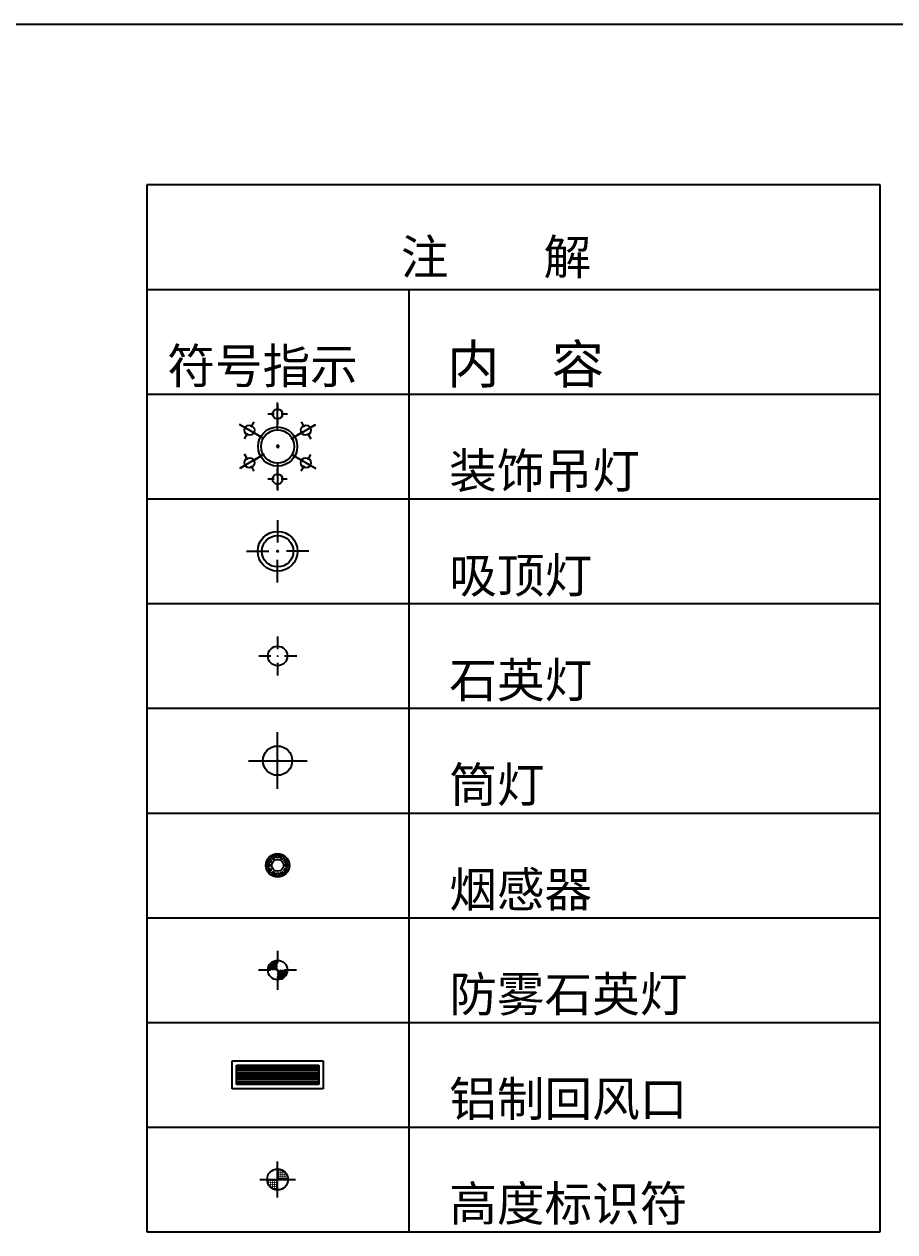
# Model space of a CAD drawing. Header units: millimetres. Extents: x 14385 to 129787, y 107826 to 186798.
# Drawn here: x 94264 to 100498, y 176112 to 184762 of the extents above; entities that cross this region are included whole.
import ezdxf

# ---------------------------------------------------------------- set-up
doc = ezdxf.new("R2010")
doc.units = ezdxf.units.MM
doc.header["$LTSCALE"] = 1000
doc.layers.add('RC-FIN', color=30, linetype='Continuous')
doc.styles.add('STO', font='')
doc.styles.get('STO').set_extended_font_data('SimSun')

msp = doc.modelspace()

# ---------------------------------------------------------------- linework, layer by layer
at = {"color": 1}
msp.add_line((80368.9, 184762.2), (129786.9, 184762.2), dxfattribs=at)
at = {"layer": 'RC-FIN'}
for p, q in [((100393.2, 183611.6, 0), (95143.2, 183611.6, 0)), ((95143.2, 183611.6, 0), (95143.2, 176111.6, 0)), ((100393.2, 176111.6, 0), (100393.2, 183611.6, 0)), ((95143.2, 182861.6, 0), (100393.2, 182861.6, 0)), ((97018.2, 182861.6, 0), (97018.2, 176111.6, 0)), ((95143.2, 182111.6, 0), (100393.2, 182111.6, 0)), ((96078.6, 181848.2, 0), (96078.6, 182052.6, 0)), ((96078.6, 181848.2, 0), (96078.6, 182052.6, 0)), ((96078.6, 182041.3, 0), (96078.6, 181994.8, 0)), ((96078.6, 182041.3, 0), (96078.6, 181994.8, 0)), ((96009.5, 181970, 0), (96053.8, 181970, 0)), ((96009.5, 181970, 0), (96053.8, 181970, 0)), ((96078.6, 181945.2, 0), (96078.6, 181897.7, 0)), ((96078.6, 181945.2, 0), (96078.6, 181897.7, 0)), ((96103.4, 181970, 0), (96148.8, 181970, 0)), ((96103.4, 181970, 0), (96148.8, 181970, 0)), ((95982.1, 181792.5, 0), (95805, 181894.7, 0)), ((95982.1, 181792.5, 0), (95805, 181894.7, 0)), ((95814.9, 181889, 0), (95855.1, 181865.8, 0)), ((95814.9, 181889, 0), (95855.1, 181865.8, 0)), ((95889, 181874.8, 0), (95911.7, 181914.2, 0)), ((95889, 181874.8, 0), (95911.7, 181914.2, 0)), ((95898.1, 181841, 0), (95939.3, 181817.2, 0)), ((95898.1, 181841, 0), (95939.3, 181817.2, 0)), ((96175.2, 181792.5, 0), (96352.2, 181894.7, 0)), ((96175.2, 181792.5, 0), (96352.2, 181894.7, 0)), ((96259.2, 181841, 0), (96218, 181817.2, 0)), ((96259.2, 181841, 0), (96218, 181817.2, 0)), ((96246.1, 181913.2, 0), (96268.3, 181874.8, 0)), ((96246.1, 181913.2, 0), (96268.3, 181874.8, 0)), ((96342.4, 181889, 0), (96302.1, 181865.8, 0)), ((96342.4, 181889, 0), (96302.1, 181865.8, 0)), ((95842, 181793.5, 0), (95864.2, 181831.9, 0)), ((95842, 181793.5, 0), (95864.2, 181831.9, 0)), ((96293, 181831.9, 0), (96315.8, 181792.6, 0)), ((96293, 181831.9, 0), (96315.8, 181792.6, 0)), ((95982.1, 181681, 0), (95805, 181578.8, 0)), ((95982.1, 181681, 0), (95805, 181578.8, 0)), ((95864.2, 181641.5, 0), (95841.5, 181680.9, 0)), ((95864.2, 181641.5, 0), (95841.5, 181680.9, 0)), ((96175.2, 181681, 0), (96352.2, 181578.8, 0)), ((96175.2, 181681, 0), (96352.2, 181578.8, 0)), ((96315.2, 181679.9, 0), (96293, 181641.5, 0)), ((96315.2, 181679.9, 0), (96293, 181641.5, 0)), ((95814.9, 181584.4, 0), (95855.1, 181607.7, 0)), ((95814.9, 181584.4, 0), (95855.1, 181607.7, 0)), ((95911.2, 181560.2, 0), (95889, 181598.6, 0)), ((95911.2, 181560.2, 0), (95889, 181598.6, 0)), ((95898.1, 181632.5, 0), (95939.3, 181656.3, 0)), ((95898.1, 181632.5, 0), (95939.3, 181656.3, 0)), ((96078.6, 181625.2, 0), (96078.6, 181420.8, 0)), ((96078.6, 181625.2, 0), (96078.6, 181420.8, 0)), ((96259.2, 181632.5, 0), (96218, 181656.3, 0)), ((96259.2, 181632.5, 0), (96218, 181656.3, 0)), ((96268.3, 181598.6, 0), (96245.6, 181559.3, 0)), ((96268.3, 181598.6, 0), (96245.6, 181559.3, 0)), ((96342.4, 181584.4, 0), (96302.1, 181607.7, 0)), ((96342.4, 181584.4, 0), (96302.1, 181607.7, 0)), ((96053.8, 181503.4, 0), (96008.4, 181503.4, 0)), ((96053.8, 181503.4, 0), (96008.4, 181503.4, 0)), ((96078.6, 181528.2, 0), (96078.6, 181575.8, 0)), ((96078.6, 181528.2, 0), (96078.6, 181575.8, 0)), ((96147.7, 181503.4, 0), (96103.4, 181503.4, 0)), ((96147.7, 181503.4, 0), (96103.4, 181503.4, 0)), ((96078.6, 181432.2, 0), (96078.6, 181478.7, 0)), ((96078.6, 181432.2, 0), (96078.6, 181478.7, 0)), ((95143.2, 181361.6, 0), (100393.2, 181361.6, 0)), ((96078.6, 181209.4, 0), (96078.6, 181064.1, 0)), ((96078.6, 181209.4, 0), (96078.6, 181049.1, 0)), ((95855.9, 180986.6, 0), (96016.1, 180986.6, 0)), ((95855.9, 180986.6, 0), (96001.2, 180986.6, 0)), ((96301.4, 180986.6, 0), (96141.1, 180986.6, 0)), ((96301.4, 180986.6, 0), (96156.1, 180986.6, 0)), ((96078.6, 180763.9, 0), (96078.6, 180924.1, 0)), ((96078.6, 180763.9, 0), (96078.6, 180909.2, 0)), ((95143.2, 180611.6, 0), (100393.2, 180611.6, 0)), ((96078.6, 180375.2, 0), (96078.6, 180284.8, 0)), ((96078.6, 180375.2, 0), (96078.6, 180284.8, 0)), ((95944.2, 180236.6, 0), (96030.4, 180236.6, 0)), ((95944.2, 180236.6, 0), (96030.4, 180236.6, 0)), ((96126.8, 180236.6, 0), (96215.1, 180236.6, 0)), ((96126.8, 180236.6, 0), (96215.1, 180236.6, 0)), ((96078.6, 180188.4, 0), (96078.6, 180095.9, 0)), ((96078.6, 180188.4, 0), (96078.6, 180095.9, 0)), ((95143.2, 179861.6, 0), (100393.2, 179861.6, 0)), ((96078.6, 179285, 0), (96078.6, 179691.4, 0)), ((95870.7, 179486.6, 0), (96289.7, 179486.6, 0)), ((95870.7, 179486.6, 0), (96006.3, 179486.6, 0)), ((96078.6, 179285, 0), (96078.6, 179414.3, 0)), ((95143.2, 179111.6, 0), (100393.2, 179111.6, 0)), ((95143.2, 178361.6, 0), (100393.2, 178361.6, 0)), ((96078.8, 178125.6, 0), (96078.8, 178035.2, 0)), ((96078.8, 178125.6, 0), (96078.8, 178035.2, 0)), ((96071.1, 177987, 0), (96025.6, 178032.5, 0)), ((96078.8, 177991.7, 0), (96031.7, 178038.8, 0)), ((96078.8, 178004, 0), (96038.6, 178044.3, 0)), ((96078.8, 178016.4, 0), (96046.3, 178049, 0)), ((96078.8, 178028.8, 0), (96054.9, 178052.7, 0)), ((96078.8, 178041.2, 0), (96064.5, 178055.5, 0)), ((96078.8, 178053.5, 0), (96075.5, 178056.9, 0)), ((96030.6, 177987, 0), (95942.3, 177987, 0)), ((96030.6, 177987, 0), (95942.3, 177987, 0)), ((96009.3, 177987, 0), (96008.8, 177987.4, 0)), ((96021.6, 177987, 0), (96009.8, 177998.8, 0)), ((96034, 177987, 0), (96012.3, 178008.7, 0)), ((96046.4, 177987, 0), (96015.8, 178017.5, 0)), ((96058.8, 177987, 0), (96020.3, 178025.4, 0)), ((96124.3, 177933.8, 0), (96078.8, 177979.3, 0)), ((96117.3, 177928.5, 0), (96078.8, 177966.9, 0)), ((96109.4, 177924, 0), (96078.8, 177954.5, 0)), ((96130.6, 177939.9, 0), (96083.5, 177987, 0)), ((96136.1, 177946.7, 0), (96095.9, 177987, 0)), ((96140.8, 177954.4, 0), (96108.3, 177987, 0)), ((96144.6, 177963, 0), (96120.6, 177987, 0)), ((96213.2, 177987, 0), (96127, 177987, 0)), ((96213.2, 177987, 0), (96127, 177987, 0)), ((96147.3, 177972.6, 0), (96133, 177987, 0)), ((96148.7, 177983.6, 0), (96145.4, 177987, 0)), ((96100.6, 177920.4, 0), (96078.8, 177942.2, 0)), ((96078.8, 177938.8, 0), (96078.8, 177846.3, 0)), ((96078.8, 177938.8, 0), (96078.8, 177846.3, 0)), ((96090.6, 177918, 0), (96078.8, 177929.8, 0)), ((96079.3, 177917, 0), (96078.8, 177917.4, 0)), ((95143.2, 177611.6, 0), (100393.2, 177611.6, 0)), ((95753.8, 177336.6, 0), (96403.8, 177336.6, 0)), ((95753.8, 177136.6, 0), (95753.8, 177336.6, 0)), ((95783.8, 177306.6, 0), (96373.8, 177306.6, 0)), ((95783.8, 177166.6, 0), (95783.8, 177306.6, 0)), ((95783.8, 177296.6, 0), (96373.8, 177296.6, 0)), ((95783.8, 177281.6, 0), (96373.8, 177281.6, 0)), ((95783.8, 177266.6, 0), (96373.8, 177266.6, 0)), ((95783.8, 177251.6, 0), (96373.8, 177251.6, 0)), ((96373.8, 177306.6, 0), (96373.8, 177166.6, 0)), ((96403.8, 177336.6, 0), (96403.8, 177136.6, 0)), ((95783.8, 177236.6, 0), (96373.8, 177236.6, 0)), ((95783.8, 177221.6, 0), (96373.8, 177221.6, 0)), ((95783.8, 177206.6, 0), (96373.8, 177206.6, 0)), ((95783.8, 177191.6, 0), (96373.8, 177191.6, 0)), ((95783.8, 177176.6, 0), (96373.8, 177176.6, 0)), ((96373.8, 177166.6, 0), (95783.8, 177166.6, 0)), ((96403.8, 177136.6, 0), (95753.8, 177136.6, 0)), ((95143.2, 176861.6, 0), (100393.2, 176861.6, 0)), ((96078.8, 176358.5, 0), (96078.8, 176614.7, 0)), ((95950.7, 176486.6, 0), (96206.9, 176486.6, 0)), ((96010.1, 176477.7, 0), (96017.5, 176485.1, 0)), ((96024.8, 176477.7, 0), (96032.2, 176485.1, 0)), ((96039.6, 176477.7, 0), (96046.9, 176485.1, 0)), ((96054.3, 176477.7, 0), (96061.7, 176485.1, 0)), ((96069, 176477.7, 0), (96076.4, 176485.1, 0)), ((96083.8, 176551.4, 0), (96091.1, 176558.7, 0)), ((96083.8, 176536.6, 0), (96091.1, 176544, 0)), ((96083.8, 176521.9, 0), (96091.1, 176529.3, 0)), ((96083.8, 176507.2, 0), (96091.1, 176514.5, 0)), ((96083.8, 176492.4, 0), (96091.1, 176499.8, 0)), ((96098.5, 176551.4, 0), (96104.3, 176557.2, 0)), ((96098.5, 176536.6, 0), (96105.8, 176544, 0)), ((96098.5, 176521.9, 0), (96105.8, 176529.3, 0)), ((96098.5, 176507.2, 0), (96105.8, 176514.5, 0)), ((96098.5, 176492.4, 0), (96105.8, 176499.8, 0)), ((96113.2, 176551.4, 0), (96114.5, 176552.6, 0)), ((96113.2, 176536.6, 0), (96120.6, 176544, 0)), ((96113.2, 176521.9, 0), (96120.6, 176529.3, 0)), ((96113.2, 176507.2, 0), (96120.6, 176514.5, 0)), ((96113.2, 176492.4, 0), (96120.6, 176499.8, 0)), ((96127.9, 176536.6, 0), (96131.4, 176540.1, 0)), ((96127.9, 176521.9, 0), (96135.3, 176529.3, 0)), ((96127.9, 176507.2, 0), (96135.3, 176514.5, 0)), ((96127.9, 176492.4, 0), (96135.3, 176499.8, 0)), ((96142.7, 176521.9, 0), (96144.2, 176523.4, 0)), ((96142.7, 176507.2, 0), (96148.9, 176513.4, 0)), ((96142.7, 176492.4, 0), (96150, 176499.8, 0)), ((96010.1, 176463, 0), (96017.5, 176470.3, 0)), ((96012.8, 176451, 0), (96017.5, 176455.6, 0)), ((96024.8, 176463, 0), (96032.2, 176470.3, 0)), ((96024.8, 176448.2, 0), (96032.2, 176455.6, 0)), ((96025.4, 176434, 0), (96032.2, 176440.9, 0)), ((96039.6, 176463, 0), (96046.9, 176470.3, 0)), ((96039.6, 176448.2, 0), (96046.9, 176455.6, 0)), ((96039.6, 176433.5, 0), (96046.9, 176440.9, 0)), ((96042, 176421.3, 0), (96046.9, 176426.1, 0)), ((96054.3, 176463, 0), (96061.7, 176470.3, 0)), ((96054.3, 176448.2, 0), (96061.7, 176455.6, 0)), ((96054.3, 176433.5, 0), (96061.7, 176440.9, 0)), ((96054.3, 176418.8, 0), (96061.7, 176426.1, 0)), ((96069, 176463, 0), (96076.4, 176470.3, 0)), ((96069, 176448.2, 0), (96076.4, 176455.6, 0)), ((96069, 176433.5, 0), (96076.4, 176440.9, 0)), ((96069, 176418.8, 0), (96076.4, 176426.1, 0)), ((95143.2, 176111.6, 0), (100393.2, 176111.6, 0))]:
    msp.add_line(p, q, dxfattribs=at)
at = {"layer": 'RC-FIN', "elevation": 0}
for points, const_width in [([(96077, 181969.6, 1), (96080.6, 181969.6, 1)], 3.6), ([(96077, 181969.6, 1), (96080.6, 181969.6, 1)], 3.6), ([(95876.1, 181851.8, 1), (95877.9, 181854.9, 1)], 3.6), ([(95876.1, 181851.8, 1), (95877.9, 181854.9, 1)], 3.6), ([(96279.5, 181854.6, 1), (96281.3, 181851.4, 1)], 3.6), ([(96279.5, 181854.6, 1), (96281.3, 181851.4, 1)], 3.6), ([(95877.7, 181618.9, 1), (95875.9, 181622, 1)], 3.6), ([(95877.7, 181618.9, 1), (95875.9, 181622, 1)], 3.6), ([(96281.1, 181621.6, 1), (96279.3, 181618.5, 1)], 3.6), ([(96281.1, 181621.6, 1), (96279.3, 181618.5, 1)], 3.6), ([(96080.2, 181503.8, 1), (96076.6, 181503.8, 1)], 3.6), ([(96080.2, 181503.8, 1), (96076.6, 181503.8, 1)], 3.6), ([(96078.6, 180981, 1), (96078.6, 180992.2, 1)], 11.2), ([(96078.6, 180981, 1), (96078.6, 180992.2, 1)], 11.2), ([(96075.5, 180235.9, 1), (96082.5, 180235.9, 1)], 7), ([(96075.5, 180235.9, 1), (96082.5, 180235.9, 1)], 7), ([(96079.7, 179482, 1), (96079.7, 179492.5, 1)], 10.5), ([(96079.7, 179482, 1), (96079.7, 179492.5, 1)], 10.5)]:
    msp.add_lwpolyline(points, format="xyb", close=True, dxfattribs=dict(at, const_width=const_width))
for points in [[(96070.9, 178813.3), (96086.3, 178813.3), (96086.3, 178793.6), (96070.9, 178793.6)], [(96001.9, 178728.9), (96001.9, 178744.3), (96021.7, 178744.3), (96021.7, 178728.9)], [(96008.4, 178768.3), (96016.1, 178781.6), (96033.2, 178771.8), (96025.5, 178758.4)], [(96033.6, 178799.2), (96047, 178806.9), (96056.8, 178789.8), (96043.5, 178782.1)], [(96110.3, 178806.9), (96123.6, 178799.2), (96113.8, 178782.1), (96100.4, 178789.8)], [(96141.2, 178781.6), (96148.9, 178768.3), (96131.8, 178758.4), (96124.1, 178771.8)], [(96155.3, 178744.3), (96155.3, 178728.9), (96135.6, 178728.9), (96135.6, 178744.3)], [(96016.1, 178691.6), (96008.4, 178704.9), (96025.5, 178714.8), (96033.2, 178701.5)], [(96047, 178666.4), (96033.6, 178674.1), (96043.5, 178691.2), (96056.8, 178683.5)], [(96086.3, 178659.9), (96070.9, 178659.9), (96070.9, 178679.7), (96086.3, 178679.7)], [(96123.6, 178674.1), (96110.3, 178666.4), (96100.4, 178683.5), (96113.8, 178691.2)], [(96148.9, 178704.9), (96141.2, 178691.6), (96124.1, 178701.5), (96131.8, 178714.8)]]:
    msp.add_lwpolyline(points, close=True, dxfattribs=at)
at = {"layer": 'RC-FIN'}
for centre, radius in [((96078.6, 181970, 0), 36), ((95876.6, 181853.4, 0), 36), ((96078.6, 181736.7, 0), 140.4), ((96078.6, 181736.7, 0), 118.8), ((96280.7, 181853.4, 0), 36), ((95876.6, 181620.1, 0), 36), ((96280.7, 181620.1, 0), 36), ((96078.6, 181503.4, 0), 36), ((96078.6, 180986.6, 0), 142.5), ((96078.6, 180986.6, 0), 112.5), ((96078.6, 180236.6, 0), 70), ((96078.6, 179486.6, 0), 105), ((96078.6, 178736.6, 0), 84), ((96078.6, 178736.6, 0), 42), ((96078.8, 177987, 0), 70), ((96078.8, 176486.6, 0), 75)]:
    msp.add_circle(centre, radius, dxfattribs=at)
for centre, radius, start, end in [((96080.3, 181737.6, 0), 8.1, 90, 270), ((96080.3, 181737.6, 0), 8.1, 90, 270), ((96080.3, 181737.6, 0), 8.1, 270, 90), ((96080.3, 181737.6, 0), 8.1, 270, 90), ((96078.6, 178736.6, 0), 70, 156.31387, 173.68613), ((96078.6, 178736.6, 0), 70, 186.31387, 203.68613), ((96078.6, 178736.6, 0), 70, 126.31387, 143.68613), ((96078.6, 178736.6, 0), 70, 96.31387, 113.68613), ((96078.6, 178736.6, 0), 70, 66.31387, 83.68613), ((96078.6, 178736.6, 0), 70, 36.31387, 53.68613), ((96078.6, 178736.6, 0), 70, 6.31387, 23.68613), ((96078.6, 178736.6, 0), 70, 336.31387, 353.68613), ((96078.6, 178736.6, 0), 70, 216.31387, 233.68613), ((96078.6, 178736.6, 0), 70, 246.31387, 263.68613), ((96078.6, 178736.6, 0), 70, 276.31387, 293.68613), ((96078.6, 178736.6, 0), 70, 306.31387, 323.68613), ((96078.4, 177986.3, 0), 3.5, 0, 180), ((96078.4, 177986.3, 0), 3.5, 0, 180), ((96078.4, 177986.3, 0), 3.5, 180, 0), ((96078.4, 177986.3, 0), 3.5, 180, 0)]:
    msp.add_arc(centre, radius, start, end, dxfattribs=at)

# ---------------------------------------------------------------- texts
at = {"layer": 'RC-FIN', "style": 'STO'}
for s, height, p in [('注    解', 250, (96961.3, 182969.6, 0)), ('符号指示', 250, (95288.9, 182188.9, 0)), ('内  容', 275, (97291.8, 182188.9, 0)), ('装饰吊灯', 250, (97307.7, 181438.9, 0)), ('吸顶灯', 250, (97307.7, 180688.9, 0)), ('石英灯', 250, (97307.7, 179938.9, 0)), ('筒灯', 250, (97307.7, 179188.9, 0)), ('烟感器', 250, (97307.7, 178438.9, 0)), ('防雾石英灯', 250, (97307.7, 177688.9, 0)), ('铝制回风口', 250, (97307.7, 176938.9, 0)), ('高度标识符', 250, (97307.7, 176188.9, 0))]:
    msp.add_text(s, height=height, dxfattribs=at).set_placement(p)

doc.saveas('drawing.dxf')
